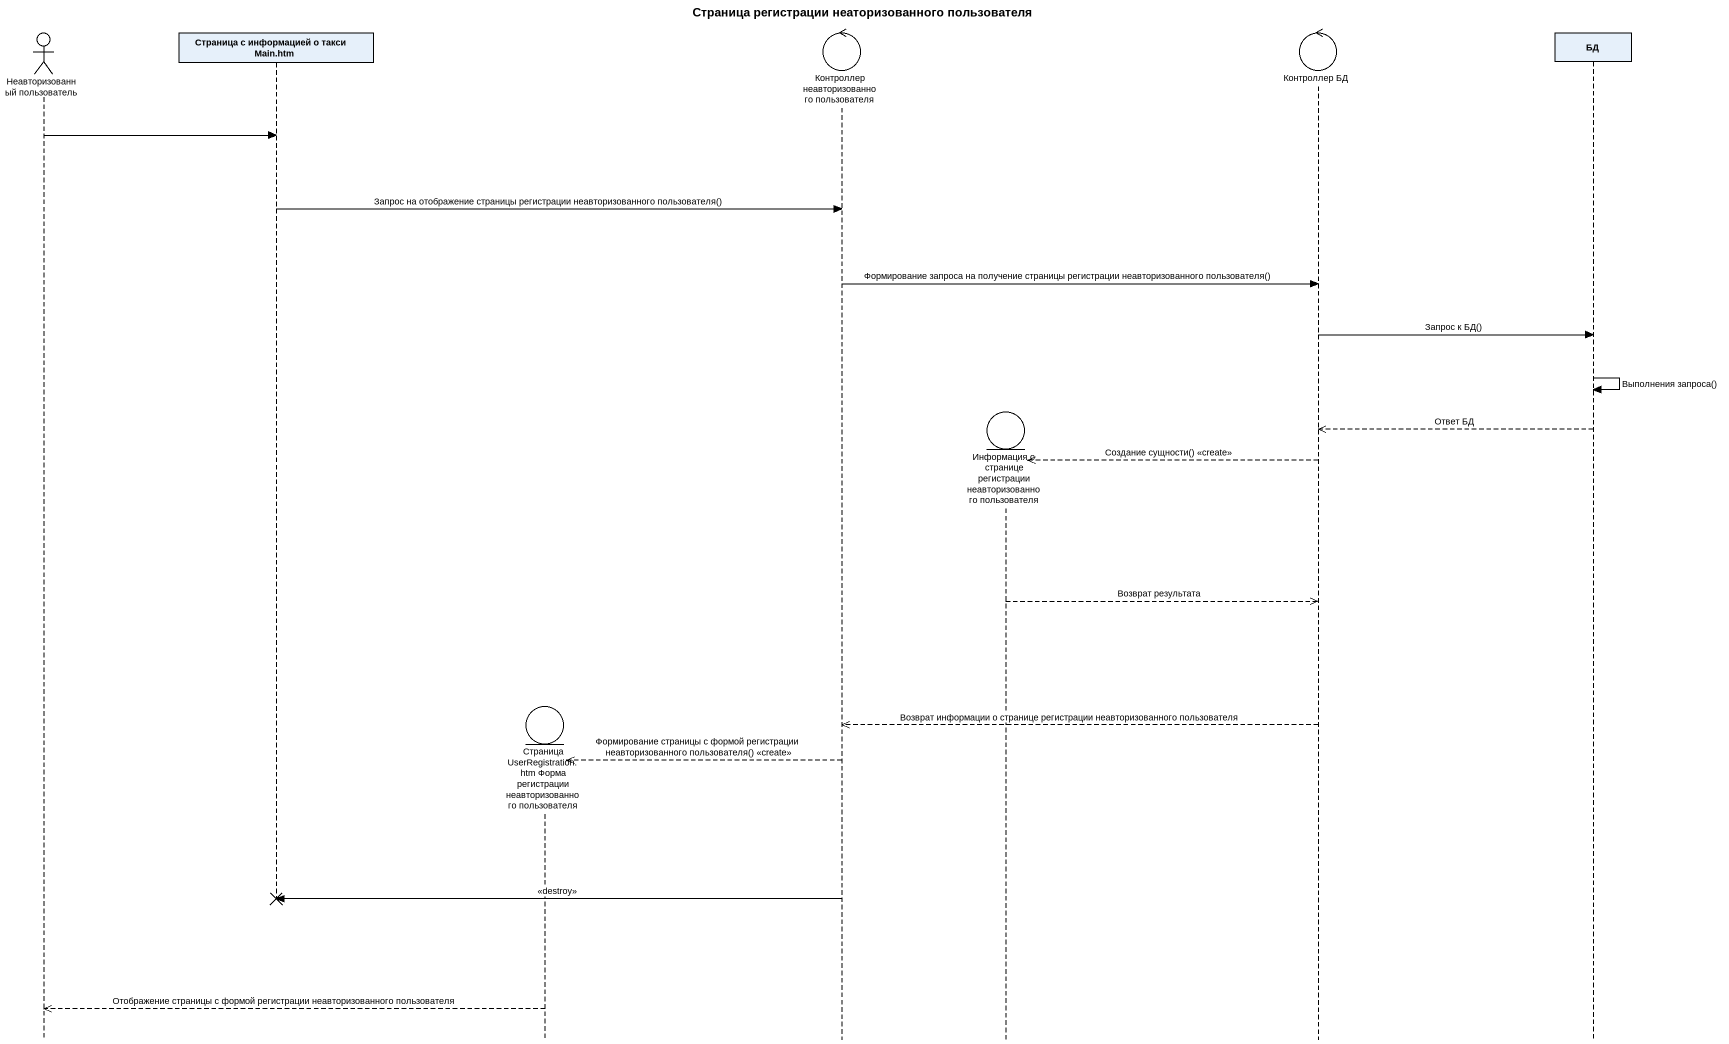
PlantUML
@startuml
title Страница регистрации неаторизованного пользователя
hide footbox
actor "Неавторизованный пользователь" as Неавторизованный
participant "Страница с информацией о такси Main.htm" as Страница_с_информацией_о
entity "Страница UserRegistration.htm Форма регистрации неавторизованного пользователя" as Страница_UserRegistration
control "Контроллер неавторизованного пользователя" as Контроллер
entity "Информация о странице регистрации неавторизованного пользователя" as Информация_о_странице
control "Контроллер БД" as Контроллер_БД
participant БД

Неавторизованный -> Страница_с_информацией_о
Страница_с_информацией_о -> Контроллер : Запрос на отображение страницы регистрации неавторизованного пользователя()
Контроллер -> Контроллер_БД : Формирование запроса на получение страницы регистрации неавторизованного пользователя()
Контроллер_БД -> БД : Запрос к БД()
БД -> БД : Выполнения запроса()
БД -->> Контроллер_БД : Ответ БД
Контроллер_БД -->> Информация_о_странице ** : Создание сущности() <<create>>
Информация_о_странице -->> Контроллер_БД : Возврат результата
Контроллер_БД -->> Контроллер : Возврат информации о странице регистрации неавторизованного пользователя
Контроллер -->> Страница_UserRegistration ** : Формирование страницы с формой регистрации неавторизованного пользователя() <<create>>
Контроллер -> Страница_с_информацией_о !! : <<destroy>>
Страница_UserRegistration -->> Неавторизованный : Отображение страницы с формой регистрации неавторизованного пользователя
@enduml
